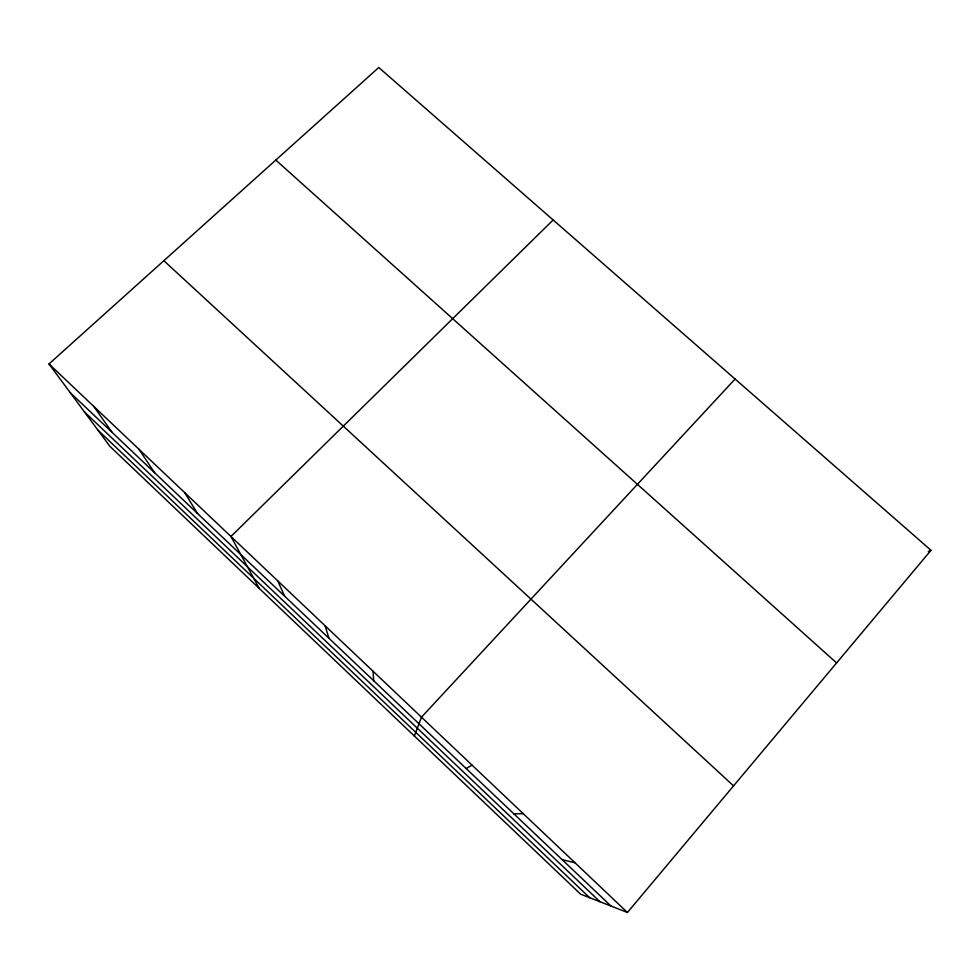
<?xml version="1.0" encoding="UTF-8"?>
<svg xmlns="http://www.w3.org/2000/svg" width="980" height="980" viewBox="0 0 980 980"><rect width="100%" height="100%" fill="white"/><g stroke="black" fill="none" stroke-linecap="round" stroke-linejoin="round"><path stroke-width="1.47" d="M414.381 736.029L421.486 717.176L735.098 379.027M627.433 912.49L931 550.295L378.77 67.51L49 363.948L109.858 446.292L580.54 894.115L627.433 912.49L49 363.948M553.161 219.973L230.949 536.489L259.259 588.441M466.186 768.553L472.029 765.111M928.281 551.618L931 550.295M513.912 813.865L523.198 813.633M562.177 859.693L574.99 862.755M275.809 160.071L836.589 662.933M163.856 260.704L733.555 785.874M70.131 392.539L611.018 906.059M84.452 411.918L599.968 901.723M97.902 430.122L589.654 897.692M93.713 406.345L112.124 432.401M138.94 449.232L154.558 472.691M184.681 492.609L197.446 513.41M277.757 580.871L284.629 596.183M325.103 625.779L328.937 638.25M373.013 671.214L373.723 680.769"/></g></svg>
